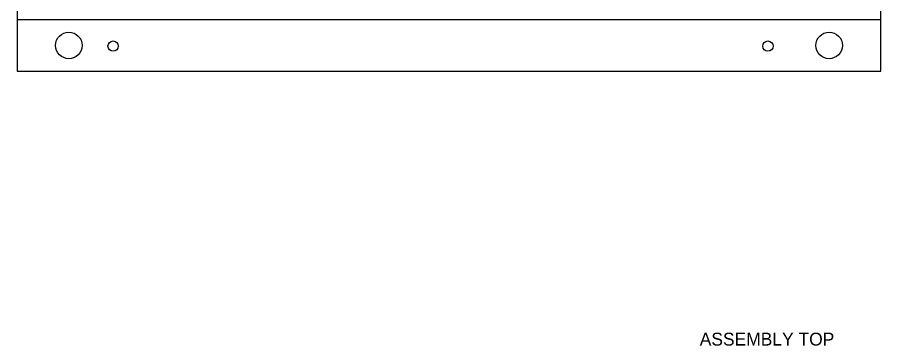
# Model space of a CAD drawing. Extents: x -458 to 3366, y -1416 to 6281.
# Drawn here: x -150 to 3196, y -1416 to -141 of the extents above; entities that cross this region are included whole.
import ezdxf

# ---------------------------------------------------------------- set-up
doc = ezdxf.new("R2010")
doc.units = 0
for name, color, linetype in [('BG_OUTLINE', 95, 'CONTINUOUS'), ('PG_ASSEMBLY_TOP', 120, 'CONTINUOUS'), ('PIN_TOP', 140, 'CONTINUOUS')]:
    doc.layers.add(name, color=color, linetype=linetype)

msp = doc.modelspace()

# ---------------------------------------------------------------- linework, layer by layer
at = {"layer": 'BG_OUTLINE'}
msp.add_lwpolyline([(-149.99, -150), (3196.46, -150), (3196.46, 5759.32), (-149.99, 5759.32)], close=True, dxfattribs=at)
msp.add_lwpolyline([(-149.99, -150), (-149.99, -350), (3196.46, -350), (3196.46, -150)], dxfattribs=at)
at = {"layer": 'PIN_TOP'}
for centre, radius in [((50.01, -250), 51.5), ((2996.46, -250), 51.5), ((221.46, -252.68), 20), ((2759.46, -252.68), 20)]:
    msp.add_circle(centre, radius, dxfattribs=at)

# ---------------------------------------------------------------- texts
at = {"layer": 'PG_ASSEMBLY_TOP', "width": 1.01}
msp.add_text('ASSEMBLY TOP', height=50, dxfattribs=at).set_placement((2495, -1415))

doc.saveas('drawing.dxf')
